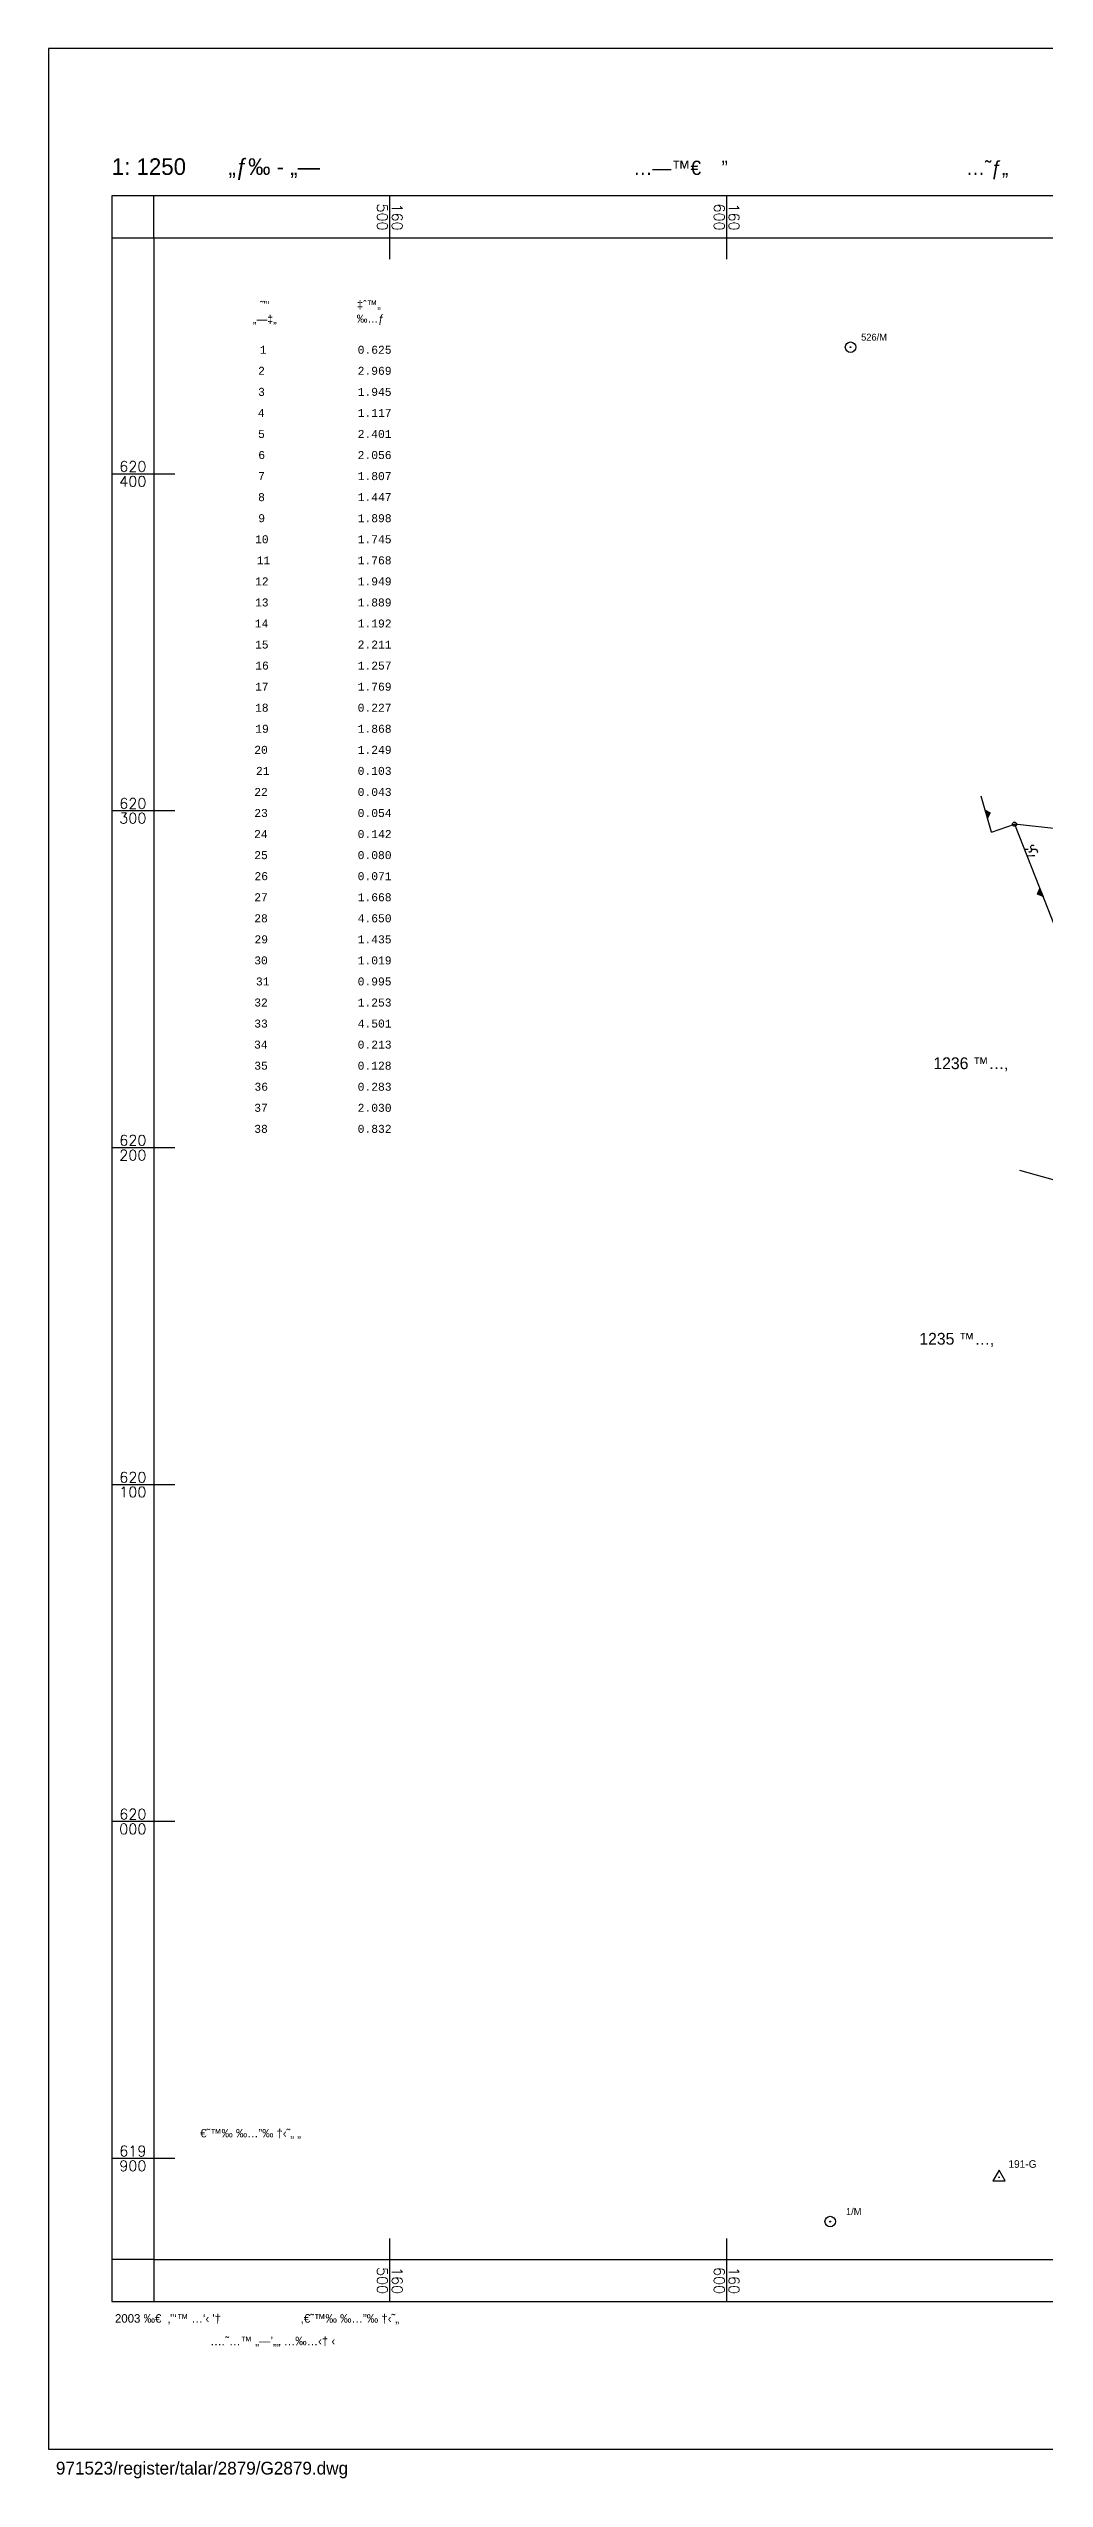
# Model space of a CAD drawing. Extents: x 160399 to 161261, y 619805 to 620526.
# Drawn here: x 160399 to 160694, y 619805 to 620526 of the extents above; entities that cross this region are included whole.
import ezdxf
from ezdxf.enums import TextEntityAlignment as Align

# ---------------------------------------------------------------- set-up
doc = ezdxf.new("R2010")
doc.units = 0
doc.header["$LTSCALE"] = 0.375
doc.header["$MEASUREMENT"] = 0
doc.linetypes.add('HIDDEN', pattern=[9.525, 6.35, -3.175])
doc.layers.get('0').update_dxf_attribs({"linetype": 'CONTINUOUS'})
for name, color, linetype in [('DRWP002', 2, 'CONTINUOUS'), ('DRWP007', 7, 'CONTINUOUS'), ('DRWS010', 2, 'CONTINUOUS'), ('DRWS012', 2, 'CONTINUOUS'), ('DRWT003', 2, 'CONTINUOUS'), ('DRWT004', 2, 'CONTINUOUS'), ('PCLP001', 7, 'CONTINUOUS'), ('PCLP007', 7, 'CONTINUOUS'), ('PCLS001', 2, 'CONTINUOUS'), ('PCLS002', 2, 'CONTINUOUS'), ('PCLS004', 11, 'CONTINUOUS'), ('PH-RODP028', 3, 'HIDDEN'), ('SRVS001', 6, 'CONTINUOUS'), ('SRVS002', 6, 'CONTINUOUS'), ('SRVS007', 2, 'CONTINUOUS'), ('UD_REP_TABLES', 7, 'CONTINUOUS')]:
    doc.layers.add(name, color=color, linetype=linetype)
doc.styles.add('B', font='txt', dxfattribs={"height": 2})
doc.styles.add('HEBTXT', font='hebtxt')
doc.styles.add('ME-2510', font='txt.shx', dxfattribs={"height": 3.125})
doc.styles.add('STYLE1', font='monosi.shx', dxfattribs={"height": 2.5})

# ---------------------------------------------------------------- blocks, each defined once
blk = doc.blocks.new('PCLS004')
blk = doc.blocks.new('PCLS002')
blk.add_lwpolyline([(-0.85, -0.85, 1), (0, 0, -1), (0.85, 0.85, -1)], format="xyb")
blk = doc.blocks.new('SRVS002')
for radius in [1.25, 0.1]:
    blk.add_circle((0, 0), radius)
blk = doc.blocks.new('SRVS001')
blk.add_circle((0, 0), 0.1)
blk.add_3dface([(-1.47, -0.85, 0), (1.47, -0.85, 0), (0, 1.7, 0)])
at = {"style": 'HEBTXT'}
for tag, p in [('NAME', (0, 2.1, 0)), ('HEIGHT', (0, -3.05, 0))]:
    blk.add_attdef(tag, text='', height=1.8, dxfattribs=at).set_placement(p, align=Align.CENTER)
for tag, flags, p in [('SOURCE-CODE', 9, (0, -7.45, 0)), ('KIND', 1, (0, -5.25, 0)), ('MARK-CODE', 9, (0, -9.65, 0))]:
    blk.add_attdef(tag, text='', height=1.8, dxfattribs=dict(at, flags=flags)).set_placement(p, align=Align.CENTER)
blk = doc.blocks.new('SRVS007')
blk.add_circle((0, 0), 0.5)
at = {"style": 'HEBTXT'}
blk.add_attdef('NAME', text='', height=1.8, dxfattribs=at).set_placement((-0.01, -3), align=Align.CENTER)
for tag, flags, p in [('KIND', 1, (0, -6.04, 0)), ('SOURCE-CODE', 9, (0, -9.96, 0)), ('MARK-CODE', 9, (0, -11.92, 0)), ('HEIGHT', 1, (0, -8, 0))]:
    blk.add_attdef(tag, text='', height=1.8, dxfattribs=dict(at, flags=flags)).set_placement(p, align=Align.CENTER)
blk = doc.blocks.new('SU93_41L')
for points in [[(-1, 0), (0, 1), (1, 0)], [(-0.76, 0.1), (0, 0.86), (0.76, 0.1)], [(-0.52, 0.2), (0, 0.72), (0.52, 0.2)], [(-0.28, 0.3), (0, 0.58), (0.28, 0.3)], [(-0.03, 0.4), (0, 0.43), (0.03, 0.4)]]:
    blk.add_lwpolyline(points, close=True)
blk = doc.blocks.new('SU93_41R')
for points in [[(1, 0), (0, -1), (-1, 0)], [(0.76, -0.1), (0, -0.86), (-0.76, -0.1)], [(0.52, -0.2), (0, -0.72), (-0.52, -0.2)], [(0.28, -0.3), (0, -0.58), (-0.28, -0.3)], [(0.03, -0.4), (0, -0.43), (-0.03, -0.4)]]:
    blk.add_lwpolyline(points, close=True)

msp = doc.modelspace()

# ---------------------------------------------------------------- hatches: boundary and pattern name
at = {"layer": 'DRWS012'}
h = msp.add_hatch(dxfattribs=at)
h.set_pattern_fill('U', color=256, scale=100, style=0, double=1, pattern_type=0)
h.set_pattern_definition([(0, (0, 0), (0, 100), []), (90, (0, 0), (-100, 6e-15), [])])
h.paths.add_polyline_path([(160417.5, 619857.5), (161242.5, 619857.5), (161242.5, 620482.5), (160417.5, 620482.5)])
h.paths.add_polyline_path([(160436.25, 619876.25), (161223.75, 619876.25), (161223.75, 620463.75), (160436.25, 620463.75)], flags=16)

# ---------------------------------------------------------------- linework, layer by layer
at = {"layer": 'DRWP002'}
for points in [[(160417.5, 619857.5), (161242.5, 619857.5), (161242.5, 620482.5), (160417.5, 620482.5)], [(160430, 619870), (161230, 619870), (161230, 620470), (160430, 620470)]]:
    msp.add_lwpolyline(points, close=True, dxfattribs=at)
at = {"layer": 'DRWP002', "flags": 128}
for points in [[(160430, 620470), (160430, 620482.5)], [(160430, 620470), (160417.5, 620470)], [(160430, 619870), (160417.5, 619870)], [(160430, 619870), (160430, 619857.5)]]:
    msp.add_lwpolyline(points, dxfattribs=at)
at = {"layer": 'DRWP007'}
msp.add_lwpolyline([(160398.75, 619813.75), (161261.25, 619813.75), (161261.25, 620526.25), (160398.75, 620526.25)], close=True, dxfattribs=at)
at = {"layer": 'PCLP001', "flags": 128}
msp.add_lwpolyline([(160699.81, 620294.46), (160685.44, 620296.04), (160710.02, 620233.75)], dxfattribs=at)
at = {"layer": 'PCLP007', "flags": 128}
for points in [[(160678.61, 620293.69), (160675.51, 620304.36)], [(160678.61, 620293.69), (160685.44, 620296.04)]]:
    msp.add_lwpolyline(points, dxfattribs=at)
at = {"layer": 'PCLP007'}
msp.add_lwpolyline([(160686.97, 620193.31), (160710.23, 620186.79), (160718.16, 620186.95)], dxfattribs=at)
at = {"layer": 'PH-RODP028', "flags": 128}
msp.add_lwpolyline([(160689.14, 620286.68), (160690.6, 620286.71), (160691.69, 620286.75), (160692.19, 620287.11), (160692.37, 620287.69), (160692.15, 620288.27), (160691.73, 620288.56), (160688.42, 620288.5)], dxfattribs=at)

# ---------------------------------------------------------------- block references
at = {"layer": 'PCLS001', "xscale": 1.25, "yscale": 1.25, "zscale": 1.25}
for name, p, rotation in [('SU93_41L', (160677.06, 620299.03), 286.2031766308463), ('SU93_41R', (160693.44, 620275.76), 291.5318829245485)]:
    msp.add_blockref(name, p, dxfattribs=dict(at, rotation=rotation))
at = {"layer": 'PCLS002', "rotation": 1.126802652352789}
msp.add_blockref('PCLS002', (160690.39, 620288.81, 32.88), dxfattribs=at)
at = {"layer": 'PCLS004'}
ref = msp.add_blockref('PCLS004', (160672.41, 620222.98), dxfattribs=dict(at, xscale=1.25, yscale=1.25, zscale=1.25, rotation=359.9783268330431))
ref.add_attrib('BLOCK', '1236 ™…‚', dxfattribs={"layer": '0', "height": 3.5, "rotation": 359.97833, "style": 'HEBTXT'}).set_placement((160672.41, 620223.33), align=Align.CENTER)
ref = msp.add_blockref('PCLS004', (160668.24, 620141.2), dxfattribs=dict(at, xscale=1.25, yscale=1.25, zscale=1.25, rotation=359.9783268330431))
ref.add_attrib('BLOCK', '1235 ™…‚', dxfattribs={"layer": '0', "height": 3.5, "rotation": 359.97833, "style": 'HEBTXT'}).set_placement((160668.24, 620141.55), align=Align.CENTER)
at = {"layer": 'SRVS001'}
ref = msp.add_blockref('SRVS001', (160680.84, 619894.4, 1000), dxfattribs=dict(at, xscale=1.25, yscale=1.25, zscale=1.25))
ref.add_attrib('NAME', '191-G', dxfattribs={"layer": '0', "height": 2.25, "style": 'HEBTXT'}).set_placement((160687.81, 619897.23), align=Align.CENTER)
at = {"layer": 'SRVS002'}
ref = msp.add_blockref('SRVS002', (160636.78, 620437.61, 1000), dxfattribs=dict(at, xscale=1.25, yscale=1.25, zscale=1.25))
ref.add_attrib('NAME', '526/M', dxfattribs={"layer": '0', "height": 2.06, "style": 'HEBTXT'}).set_placement((160643.75, 620439.56), align=Align.CENTER)
ref = msp.add_blockref('SRVS002', (160630.75, 619881.26, 1000), dxfattribs=dict(at, xscale=1.25, yscale=1.25, zscale=1.25))
ref.add_attrib('NAME', '1/M', dxfattribs={"layer": '0', "height": 2.06, "style": 'HEBTXT'}).set_placement((160637.72, 619883.21), align=Align.CENTER)
at = {"layer": 'SRVS007', "xscale": 1.25, "yscale": 1.25, "zscale": 1.25}
msp.add_blockref('SRVS007', (160685.44, 620296.04, 1000), dxfattribs=at)

# ---------------------------------------------------------------- texts
at = {"layer": 'DRWS010', "color": 2}
for s, height, style, p in [('1: 1250', 4.939, 'B', (160417.5, 620488.75)), ('„ƒ‰ - „—', 4.939, 'HEBTXT', (160452.12, 620488.75)), ('…—™€', 4.226, 'HEBTXT', (160572.32, 620488.75)), (' ”', 4.226, 'HEBTXT', (160596.91, 620488.75)), ('…˜ƒ„', 4.226, 'HEBTXT', (160671.04, 620488.75)), (' 2003 ‰€  ‚"‘™ …‘‹ \'†', 2.5384, 'HEBTXT', (160417.5, 619851.25)), (',€˜™‰ ‰…”‰ †‹˜„', 2.5384, 'HEBTXT', (160473.57, 619851.25))]:
    msp.add_text(s, height=height, dxfattribs=dict(at, style=style)).set_placement(p)
at = {"layer": 'DRWS010', "color": 2, "style": 'HEBTXT'}
msp.add_text('.…˜…™ „—’„„ …‰…‹† ‹', height=2.5384, dxfattribs=at).set_placement((160483.83, 619844.57), align=Align.RIGHT)
at = {"layer": 'DRWT003', "color": 2, "style": 'HEBTXT'}
for s, height, p in [('€˜™‰ ‰…”‰ †‹˜„ „', 2.5, (160443.75, 619906.25)), ('971523/register/talar/2879/G2879.dwg', 3.8, (160400.91, 619806.18))]:
    msp.add_text(s, height=height, dxfattribs=at).set_placement(p)
at = {"layer": 'DRWT004', "style": 'ME-2510'}
for s, p in [('500', (160497.81, 620476.25)), ('160', (160502.19, 620476.25)), ('600', (160597.81, 620476.25)), ('160', (160602.19, 620476.25)), ('500', (160497.81, 619863.75)), ('160', (160502.19, 619863.75)), ('600', (160597.81, 619863.75)), ('160', (160602.19, 619863.75))]:
    msp.add_text(s, height=3.125, rotation=270, dxfattribs=at).set_placement(p, align=Align.MIDDLE)
for s, p in [('400', (160423.75, 620397.81)), ('620', (160423.75, 620402.19)), ('300', (160423.75, 620297.81)), ('620', (160423.75, 620302.19)), ('200', (160423.75, 620197.81)), ('620', (160423.75, 620202.19)), ('620', (160423.75, 620102.19)), ('100', (160423.75, 620097.81)), ('620', (160423.75, 620002.19)), ('000', (160423.75, 619997.81)), ('619', (160423.75, 619902.19)), ('900', (160423.75, 619897.81))]:
    msp.add_text(s, height=3.125, dxfattribs=at).set_placement(p, align=Align.MIDDLE)
at = {"layer": 'UD_REP_TABLES', "color": 2, "style": 'HEBTXT'}
for s, p in [('˜”‘', (160462.93, 620450.15)), ('‡ˆ™„', (160493.84, 620450.15)), ('„—‡„', (160462.93, 620445.78)), (' ‰…ƒ', (160493.84, 620445.78))]:
    msp.add_text(s, height=2.375, dxfattribs=at).set_placement(p, align=Align.MIDDLE)
at = {"layer": 'UD_REP_TABLES', "color": 2, "style": 'STYLE1'}
for s, height, p in [('1', 2.38, (160461.43, 620435.67)), ('2', 2.38, (160460.93, 620429.42)), ('3', 2.38, (160460.93, 620423.17)), ('4', 2.38, (160460.87, 620416.92)), ('5', 2.38, (160460.93, 620410.67)), ('6', 2.38, (160460.98, 620404.42)), ('7', 2.38, (160460.93, 620398.17)), ('8', 2.38, (160460.93, 620391.92)), ('9', 2.38, (160460.98, 620385.67)), ('10', 2.375, (160460.02, 620379.42)), ('11', 2.375, (160460.53, 620373.17)), ('12', 2.375, (160460.02, 620366.92)), ('13', 2.375, (160460.02, 620360.67)), ('14', 2.375, (160459.96, 620354.42)), ('15', 2.375, (160460.02, 620348.17)), ('16', 2.375, (160460.08, 620341.92)), ('17', 2.375, (160460.02, 620335.67)), ('18', 2.375, (160460.02, 620329.42)), ('19', 2.375, (160460.08, 620323.17)), ('20', 2.375, (160459.79, 620316.92)), ('21', 2.375, (160460.3, 620310.67)), ('22', 2.375, (160459.79, 620304.42)), ('23', 2.375, (160459.79, 620298.17)), ('24', 2.375, (160459.74, 620291.92)), ('25', 2.375, (160459.79, 620285.67)), ('26', 2.375, (160459.85, 620279.42)), ('27', 2.375, (160459.79, 620273.17)), ('28', 2.375, (160459.79, 620266.92)), ('29', 2.375, (160459.85, 620260.67)), ('30', 2.375, (160459.79, 620254.42)), ('31', 2.375, (160460.3, 620248.17)), ('32', 2.375, (160459.79, 620241.92)), ('33', 2.375, (160459.79, 620235.67)), ('34', 2.375, (160459.74, 620229.42)), ('35', 2.375, (160459.79, 620223.17)), ('36', 2.375, (160459.85, 620216.92)), ('37', 2.375, (160459.79, 620210.67)), ('38', 2.375, (160459.79, 620204.42))]:
    msp.add_text(s, height=height, dxfattribs=at).set_placement(p)
for s, p in [('0.625', (160500.55, 620435.67)), ('2.969', (160500.55, 620429.42)), ('1.945', (160500.55, 620423.17)), ('1.117', (160500.55, 620416.92)), ('2.401', (160500.55, 620410.67)), ('2.056', (160500.55, 620404.42)), ('1.807', (160500.55, 620398.17)), ('1.447', (160500.55, 620391.92)), ('1.898', (160500.55, 620385.67)), ('1.745', (160500.55, 620379.42)), ('1.768', (160500.55, 620373.17)), ('1.949', (160500.55, 620366.92)), ('1.889', (160500.55, 620360.67)), ('1.192', (160500.55, 620354.42)), ('2.211', (160500.55, 620348.17)), ('1.257', (160500.55, 620341.92)), ('1.769', (160500.55, 620335.67)), ('0.227', (160500.55, 620329.42)), ('1.868', (160500.55, 620323.17)), ('0.103', (160500.55, 620310.67)), ('1.249', (160500.55, 620316.92)), ('0.043', (160500.55, 620304.42)), ('0.054', (160500.55, 620298.17)), ('0.142', (160500.55, 620291.92)), ('0.080', (160500.55, 620285.67)), ('0.071', (160500.55, 620279.42)), ('4.650', (160500.55, 620266.92)), ('1.668', (160500.55, 620273.17)), ('1.435', (160500.55, 620260.67)), ('1.019', (160500.55, 620254.42)), ('0.995', (160500.55, 620248.17)), ('1.253', (160500.55, 620241.92)), ('4.501', (160500.55, 620235.67)), ('0.213', (160500.55, 620229.42)), ('0.128', (160500.55, 620223.17)), ('0.283', (160500.55, 620216.92)), ('2.030', (160500.55, 620210.67)), ('0.832', (160500.55, 620204.42))]:
    msp.add_text(s, height=2.375, dxfattribs=at).set_placement(p, align=Align.RIGHT)

doc.saveas('drawing.dxf')
